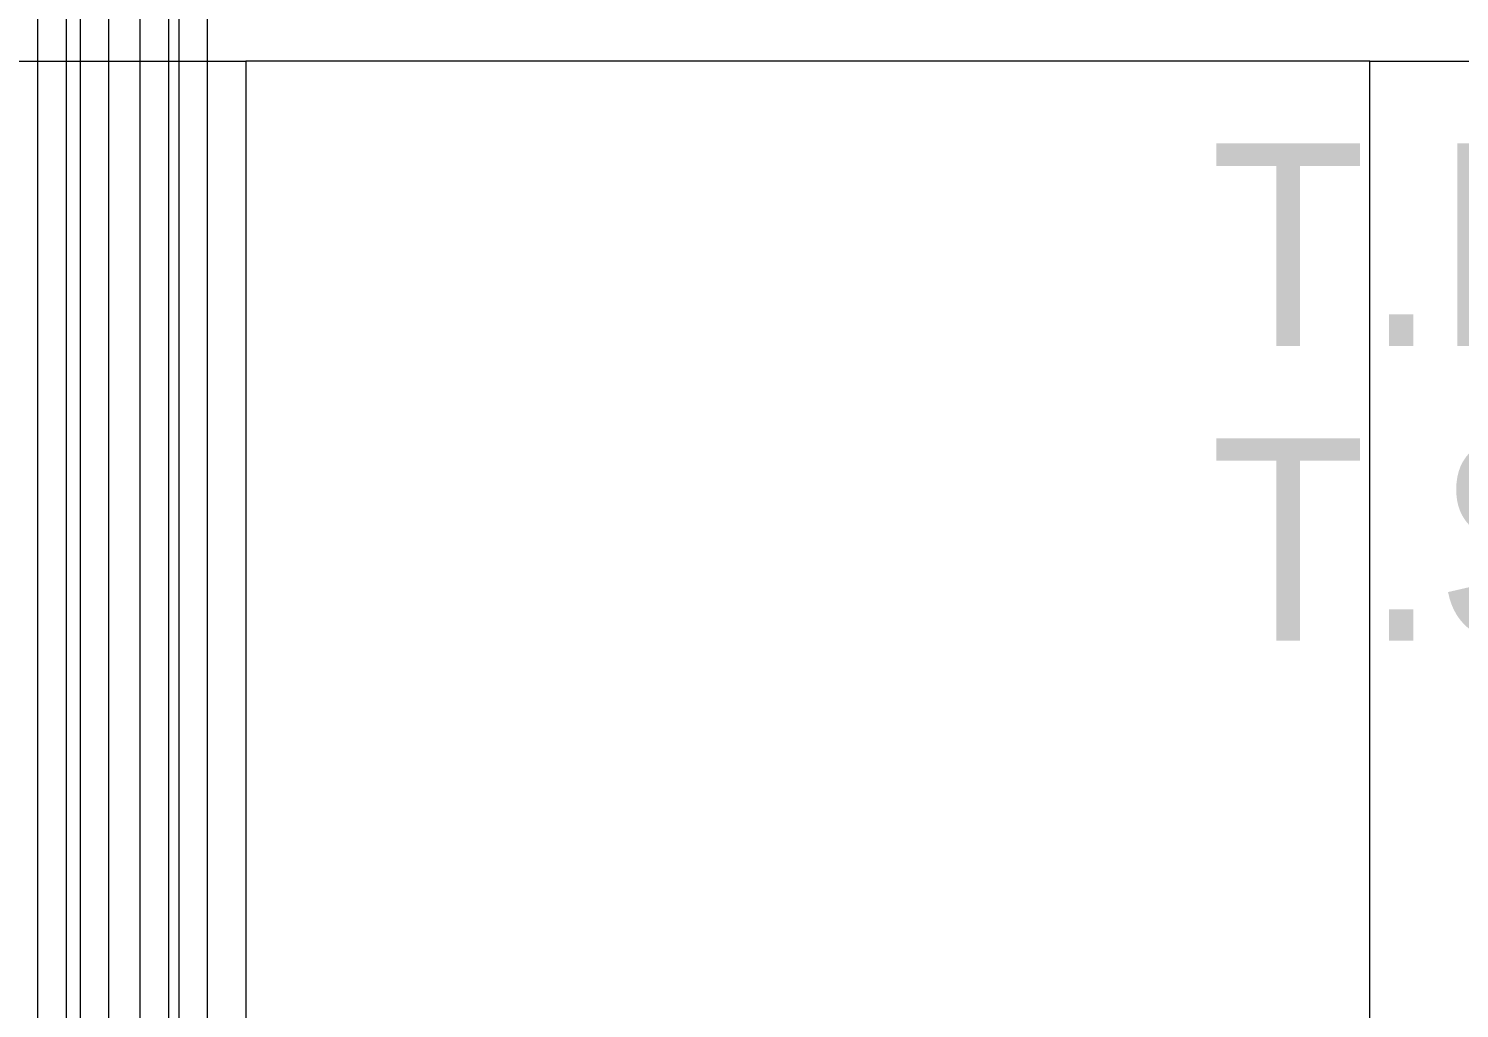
# Model space of a CAD drawing. Header units: metres. Extents: x 29 to 86.9, y -23.2 to 39.7.
# Drawn here: x 58.559 to 59.831, y -18.714 to -17.843 of the extents above; entities that cross this region are included whole.
import ezdxf

# ---------------------------------------------------------------- set-up
doc = ezdxf.new("R2010")
doc.units = ezdxf.units.M
doc.header["$LTSCALE"] = 100
doc.layers.get('0').update_dxf_attribs({"color": 254})
for name, color, linetype, lineweight in [('Arqui', 8, 'Continuous', 0), ('P-PIPE', 7, 'Continuous', 18), ('P-PIPE-IDEN', 7, 'Continuous', 9)]:
    doc.layers.add(name, color=color, linetype=linetype, lineweight=lineweight)
doc.styles.add('SansSerif', font='SANSS__.TTF', dxfattribs={"width": 0.9, "height": 0.18})

# ---------------------------------------------------------------- blocks, each defined once
blk = doc.blocks.new('A$C9582355f')
at = {"layer": 'Arqui'}
for points in [[(28.7691, 5.2922), (29.7691, 5.2922), (29.7691, 3.2922), (28.7691, 3.2922)], [(30.7691, 5.2922), (29.7691, 5.2922), (29.7691, 3.2922), (30.7691, 3.2922)], [(30.7691, 5.2922), (31.7691, 5.2922), (31.7691, 3.2922), (30.7691, 3.2922)]]:
    blk.add_lwpolyline(points, close=True, dxfattribs=at)

msp = doc.modelspace()

# ---------------------------------------------------------------- linework, layer by layer
at = {"layer": 'P-PIPE', "color": 1, "true_color": 0xff0000}
for p, q in [((58.5665, -17.228), (58.5665, -19.4805)), ((58.5919, -17.228), (58.5919, -19.4805)), ((58.6046, -19.4805), (58.6046, -17.228)), ((58.63, -19.4805), (58.63, -17.2466))]:
    msp.add_line(p, q, dxfattribs=at)
at = {"layer": 'P-PIPE', "color": 11, "true_color": 0xff8080}
for p, q in [((58.6575, -17.3194), (58.6575, -19.4839)), ((58.6829, -17.3194), (58.6829, -19.4839)), ((58.6924, -19.4839), (58.6924, -17.3194)), ((58.7178, -19.4839), (58.7178, -17.338))]:
    msp.add_line(p, q, dxfattribs=at)

# ---------------------------------------------------------------- block references
msp.add_blockref('A$C9582355f', (28.9827, -23.164))

# ---------------------------------------------------------------- texts
at = {"layer": 'P-PIPE-IDEN', "char_height": 0.18, "attachment_point": 1, "style": 'SansSerif'}
for s, insert, width in [('T.LIQ.3/8"', (59.61, -17.9451), 1.212151), ('T.SUC.5/8"', (59.61, -18.2072), 1.34924)]:
    msp.add_mtext(s, dxfattribs=dict(at, insert=insert, width=width))

doc.saveas('drawing.dxf')
